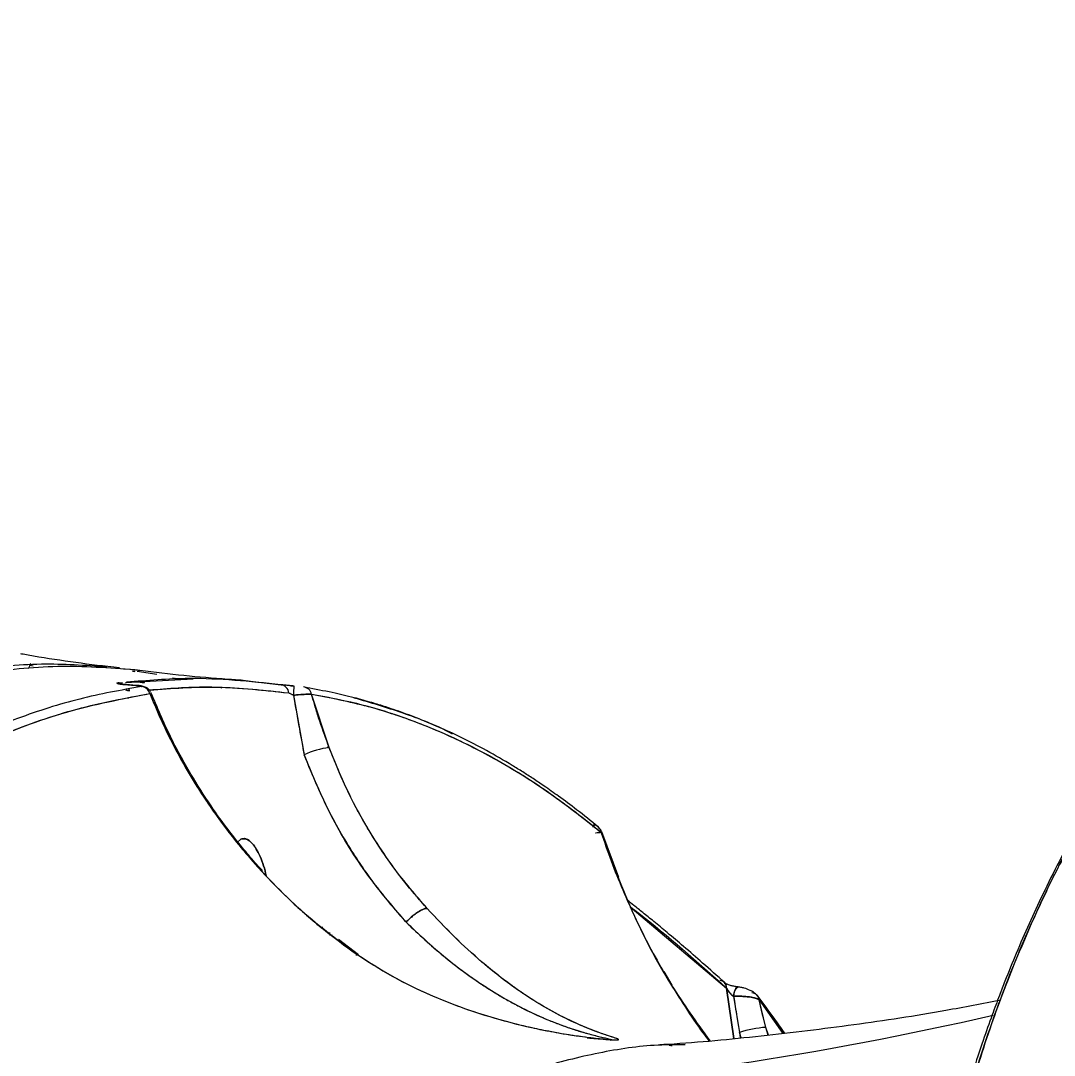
# Model space of a CAD drawing. Header units: millimetres. Extents: x -7083 to 7374, y -8368 to 7509.
# Drawn here: x 2094 to 2199.4, y -1937.7 to -1832.3 of the extents above; entities that cross this region are included whole.
import ezdxf

# ---------------------------------------------------------------- set-up
doc = ezdxf.new("R2010")
doc.units = ezdxf.units.MM
for name, color, linetype in [('DIKOM_ОБЪЕКТ', 7, 'Continuous'), ('DIKOM_РАЗМЕР_ЗОНА', 7, 'Continuous'), ('DIKOM_РАЗМЕР_ОБЪЕКТА', 7, 'Continuous')]:
    doc.layers.add(name, color=color, linetype=linetype)
doc.styles.add('style1', font='arial.ttf', dxfattribs={"width": 0.8})
doc.dimstyles.new('1-50', dxfattribs={"dimtxt": 300, "dimasz": 200, "dimexe": 100, "dimexo": 0, "dimgap": 100, "dimtad": 1, "dimtxsty": 'style1', "dimcen": 200, "dimclrd": 7, "dimclre": 7, "dimclrt": 7, "dimadec": 1, "dimazin": 2, "dimtfac": 1, "dimtmove": 0, "dimatfit": 2, "dimfxl": 0, "dimlwd": 25, "dimlwe": 18, "dimarcsym": 0})

# ---------------------------------------------------------------- blocks, each defined once
blk = doc.blocks.new('*D10')
at = {"layer": 'Defpoints', "color": 0, "transparency": 16777216}
for p in [(4593.55, 648.92), (-5583.43, 647.96), (4593.55, -5902.54)]:
    blk.add_point(p, dxfattribs=at)
at = {"layer": 'DIKOM_РАЗМЕР_ОБЪЕКТА', "color": 7, "lineweight": 18, "transparency": 16777216}
for p, q in [((4593.55, 648.92), (4593.55, -6002.54)), ((-5583.43, 647.96), (-5583.43, -6002.54))]:
    blk.add_line(p, q, dxfattribs=at)
at = {"layer": 'DIKOM_РАЗМЕР_ОБЪЕКТА', "color": 7, "lineweight": 25, "transparency": 16777216}
blk.add_line((-5383.43, -5902.54), (4393.55, -5902.54), dxfattribs=at)
at = {"layer": 'DIKOM_РАЗМЕР_ОБЪЕКТА', "color": 7, "transparency": 16777216}
for points in [[(-5383.43, -5869.2), (-5383.43, -5935.87), (-5583.43, -5902.54)], [(4393.55, -5869.2), (4393.55, -5935.87), (4593.55, -5902.54)]]:
    blk.add_solid(points, dxfattribs=at)
at = {"layer": 'DIKOM_РАЗМЕР_ОБЪЕКТА', "color": 7, "transparency": 16777216, "insert": (-226.13, -5649.37), "char_height": 300, "attachment_point": 5, "style": 'style1'}
blk.add_mtext('10150', dxfattribs=at)
blk = doc.blocks.new('*D11')
at = {"layer": 'Defpoints', "color": 0, "transparency": 16777216}
for p in [(-321.71, 5509.06), (-348.71, -4811.52), (5568.58, -4811.52)]:
    blk.add_point(p, dxfattribs=at)
at = {"layer": 'DIKOM_РАЗМЕР_ОБЪЕКТА', "color": 7, "lineweight": 18, "transparency": 16777216}
for p, q in [((-321.71, 5509.06), (5668.58, 5509.06)), ((-348.71, -4811.52), (5668.58, -4811.52))]:
    blk.add_line(p, q, dxfattribs=at)
at = {"layer": 'DIKOM_РАЗМЕР_ОБЪЕКТА', "color": 7, "lineweight": 25, "transparency": 16777216}
blk.add_line((5568.58, 5309.06), (5568.58, -4611.52), dxfattribs=at)
at = {"layer": 'DIKOM_РАЗМЕР_ОБЪЕКТА', "color": 7, "transparency": 16777216}
for points in [[(5535.25, 5309.06), (5601.91, 5309.06), (5568.58, 5509.06)], [(5535.25, -4611.52), (5601.91, -4611.52), (5568.58, -4811.52)]]:
    blk.add_solid(points, dxfattribs=at)
at = {"layer": 'DIKOM_РАЗМЕР_ОБЪЕКТА', "color": 7, "transparency": 16777216, "insert": (5315.31, 775.23), "char_height": 300, "attachment_point": 5, "rotation": 90, "style": 'style1'}
blk.add_mtext('10300', dxfattribs=at)
blk = doc.blocks.new('*D12')
at = {"layer": 'Defpoints', "color": 0, "transparency": 16777216}
for p in [(-621.71, 7509.06), (-373.6, -6811.53), (7273.89, -6811.53)]:
    blk.add_point(p, dxfattribs=at)
at = {"layer": 'DIKOM_РАЗМЕР_ЗОНА', "color": 7, "lineweight": 18, "transparency": 16777216}
for p, q in [((-621.71, 7509.06), (7373.89, 7509.06)), ((-373.6, -6811.53), (7373.89, -6811.53))]:
    blk.add_line(p, q, dxfattribs=at)
at = {"layer": 'DIKOM_РАЗМЕР_ЗОНА', "color": 7, "lineweight": 25, "transparency": 16777216}
blk.add_line((7273.89, 7309.06), (7273.89, -6611.53), dxfattribs=at)
at = {"layer": 'DIKOM_РАЗМЕР_ЗОНА', "color": 7, "transparency": 16777216}
for points in [[(7240.56, 7309.06), (7307.22, 7309.06), (7273.89, 7509.06)], [(7240.56, -6611.53), (7307.22, -6611.53), (7273.89, -6811.53)]]:
    blk.add_solid(points, dxfattribs=at)
at = {"layer": 'DIKOM_РАЗМЕР_ЗОНА', "color": 7, "transparency": 16777216, "insert": (7020.62, 1288.25), "char_height": 300, "attachment_point": 5, "rotation": 90, "style": 'style1'}
blk.add_mtext('14300', dxfattribs=at)
blk = doc.blocks.new('*D13')
at = {"layer": 'Defpoints', "color": 0, "transparency": 16777216}
for p in [(6593.53, 996.24), (-7083.43, 647.96), (6593.53, -8268.31)]:
    blk.add_point(p, dxfattribs=at)
at = {"layer": 'DIKOM_РАЗМЕР_ЗОНА', "color": 7, "lineweight": 18, "transparency": 16777216}
for p, q in [((6593.53, 996.24), (6593.53, -8368.31)), ((-7083.43, 647.96), (-7083.43, -8368.31))]:
    blk.add_line(p, q, dxfattribs=at)
at = {"layer": 'DIKOM_РАЗМЕР_ЗОНА', "color": 7, "lineweight": 25, "transparency": 16777216}
blk.add_line((-6883.43, -8268.31), (6393.53, -8268.31), dxfattribs=at)
at = {"layer": 'DIKOM_РАЗМЕР_ЗОНА', "color": 7, "transparency": 16777216}
for points in [[(-6883.43, -8234.97), (-6883.43, -8301.64), (-7083.43, -8268.31)], [(6393.53, -8234.97), (6393.53, -8301.64), (6593.53, -8268.31)]]:
    blk.add_solid(points, dxfattribs=at)
at = {"layer": 'DIKOM_РАЗМЕР_ЗОНА', "color": 7, "transparency": 16777216, "insert": (322.1, -8015.03), "char_height": 300, "attachment_point": 5, "style": 'style1'}
blk.add_mtext('13650', dxfattribs=at)

msp = doc.modelspace()

# ---------------------------------------------------------------- linework, layer by layer
at = {"layer": 'DIKOM_ОБЪЕКТ', "color": 7, "linetype": 'Continuous', "lineweight": 15}
for p, q in [((2094.803, -1898.316), (2094.98, -1897.982)), ((2095.104, -1898.066), (2094.907, -1898.008)), ((2095.022, -1897.821), (2094.924, -1898.006)), ((2095.284, -1898.093), (2094.969, -1898.003)), ((2105.195, -1898.437), (2104.485, -1898.382)), ((2105.297, -1898.445), (2105.195, -1898.437)), ((2105.665, -1898.613), (2105.401, -1898.566)), ((2104.693, -1899.745), (2111.592, -1899.382)), ((2105.398, -1898.603), (2105.656, -1898.645)), ((2105.889, -1898.6), (2107.886, -1898.911)), ((2109.915, -1899.38), (2109.479, -1899.301)), ((2110.218, -1899.454), (2109.803, -1899.352)), ((2117.709, -1899.685), (2116.684, -1899.562)), ((2103.942, -1899.784), (2104.398, -1899.76)), ((2104.782, -1899.97), (2104.833, -1899.974)), ((2105.74, -1900.04), (2104.782, -1899.97)), ((2105.772, -1900.04), (2105.74, -1900.04)), ((2105.979, -1899.677), (2106.59, -1899.771)), ((2106.265, -1899.662), (2106.174, -1899.651)), ((2106.296, -1899.66), (2106.661, -1899.734)), ((2114.564, -1900.317), (2114.321, -1900.247)), ((2120.831, -1900.057), (2117.709, -1899.685)), ((2123.39, -1900.333), (2122.84, -1900.208)), ((2104.954, -1901.354), (2104.959, -1901.373)), ((2105.25, -1901.308), (2105.246, -1901.292)), ((2121.822, -1901.041), (2122.91, -1907.135)), ((2125.455, -1906.379), (2123.663, -1900.935)), ((2125.473, -1906.421), (2125.296, -1906.322)), ((2125.404, -1906.373), (2125.467, -1906.406)), ((2153.229, -1914.995), (2153.169, -1914.984)), ((2154.995, -1919.631), (2153.262, -1914.983)), ((2116.447, -1915.712), (2116.075, -1916.048)), ((2116.086, -1916.06), (2116.447, -1915.712)), ((2116.823, -1915.66), (2116.809, -1915.659)), ((2156.16, -1922.601), (2165.971, -1930.891)), ((2133.922, -1923.683), (2133.782, -1923.674)), ((2133.839, -1923.578), (2133.935, -1923.558)), ((2124.744, -1924.632), (2124.754, -1924.706)), ((2124.754, -1924.706), (2124.744, -1924.632)), ((2133.234, -1923.995), (2133.127, -1924.094)), ((2133.294, -1924.179), (2133.3, -1924.176)), ((2133.294, -1924.179), (2133.3, -1924.176)), ((2125.492, -1925.229), (2125.53, -1925.494)), ((2125.53, -1925.494), (2125.772, -1925.453)), ((2128.443, -1927.491), (2126.399, -1925.952)), ((2128.228, -1927.562), (2128.275, -1927.382)), ((2128.276, -1927.382), (2128.229, -1927.562)), ((2160.41, -1930.578), (2159.601, -1929.181)), ((2166.704, -1936.03), (2165.971, -1930.891)), ((2165.971, -1930.891), (2166.704, -1936.03)), ((2166.691, -1931.729), (2167.281, -1935.427)), ((2169.966, -1934.895), (2169.298, -1932.079)), ((2169.299, -1932.079), (2171.721, -1935.511)), ((2169.299, -1932.079), (2171.739, -1935.509)), ((2167.281, -1935.427), (2167.359, -1935.972)), ((2167.281, -1935.427), (2167.441, -1935.964)), ((2167.458, -1935.963), (2167.281, -1935.427)), ((2170.224, -1935.693), (2169.966, -1934.895)), ((2170.231, -1935.692), (2169.966, -1934.895)), ((2154.114, -1936.093), (2154.243, -1936.127)), ((2154.116, -1936.191), (2154.262, -1936.166))]:
    msp.add_line(p, q, dxfattribs=at)
at = {"layer": 'DIKOM_ОБЪЕКТ', "color": 7, "linetype": 'Continuous', "lineweight": 15, "flags": 128}
for points in [[(2104.843, -1899.977), (2104.835, -1899.974), (2104.818, -1899.97)], [(2105.065, -1900.646), (2105.054, -1900.498), (2105.046, -1900.433)], [(2105.046, -1900.433), (2105.054, -1900.498), (2105.065, -1900.646)], [(2166.691, -1931.729), (2166.726, -1931.492), (2166.775, -1931.269), (2166.836, -1931.075), (2166.904, -1930.92), (2166.975, -1930.812), (2167.046, -1930.76), (2167.113, -1930.764), (2167.171, -1930.826)], [(2169.182, -1931.748), (2169.148, -1931.698), (2169.144, -1931.693)]]:
    msp.add_lwpolyline(points, dxfattribs=at)
at = {"layer": 'DIKOM_ОБЪЕКТ', "color": 7, "linetype": 'Continuous', "lineweight": 15}
for centre, radius, start, end in [((2103.865, -1900.666), 0.885, 57.31211, 84.96667), ((2103.865, -1900.666), 0.885, 57.99541, 84.97286), ((2106.231, -1901.126), 0.973, 14.61757, 84.4781), ((2120.423, -1900.892), 0.925, 4.74082, 83.75231), ((2112.17, -1899.983), 9.71, 353.74743, 359.25454), ((2122.755, -1901.134), 0.929, 12.32949, 84.76194), ((2126.405, -1914.242), 7.92, 96.88768, 116.18908), ((2152.329, -1915.111), 0.85, 8.64873, 85.69644), ((2152.318, -1915.116), 0.861, 8.85984, 48.75021), ((2165.254, -1930.84), 0.719, 355.92172, 88.74252), ((2165.228, -1930.848), 0.744, 356.66244, 49.26485), ((2167.959, -1931.664), 1.269, 134.20412, 182.92471), ((2168.503, -1932.176), 0.802, 6.94701, 86.62473), ((2115.421, -1596.191), 346.291, 274.09726, 282.97125), ((2115.37, -1595.852), 346.633, 274.10164, 282.96652), ((2170.483, -1944.55), 9.668, 93.06392, 109.33892)]:
    msp.add_arc(centre, radius, start, end, dxfattribs=at)
for points, knots in [([(2250.265, -1874.45), (2248.812, -1875.169), (2244.949, -1877.081), (2239.117, -1881.154), (2233.459, -1885.983), (2228.785, -1890.837), (2225.914, -1894.274), (2224.04, -1896.728), (2223.084, -1898.028), (2222.141, -1899.358), (2221.212, -1900.719), (2220.297, -1902.109), (2218.608, -1904.773), (2216.185, -1908.938), (2213.145, -1914.945), (2210.23, -1921.631), (2207.597, -1928.726), (2205.25, -1936.187), (2203.277, -1943.641), (2202.082, -1949.06), (2201.482, -1952.079), (2201.334, -1952.838), (2201.188, -1953.602), (2201.044, -1954.371), (2200.902, -1955.145), (2200.761, -1955.924), (2200.623, -1956.709), (2200.419, -1957.891), (2200.121, -1959.686), (2199.712, -1962.323), (2199.238, -1965.647), (2198.724, -1969.689), (2198.199, -1974.488), (2197.698, -1980.071), (2197.257, -1986.48), (2196.955, -1993.024), (2196.787, -1999.578), (2196.737, -2006.007), (2196.793, -2011.22), (2196.879, -2015.016), (2196.941, -2017.219), (2197.018, -2019.471), (2197.108, -2021.772), (2197.215, -2024.122), (2197.337, -2026.523), (2197.476, -2028.975), (2197.856, -2035.072), (2198.635, -2044.786), (2200.086, -2058.167), (2201.851, -2071.308), (2203.878, -2084.152), (2206.13, -2096.653), (2208.537, -2108.754), (2210.317, -2116.756), (2211.185, -2120.659)], [0, 0, 0, 0, 0.0279561, 0.0743462, 0.1215116, 0.1530672, 0.1849606, 0.1933698, 0.2018022, 0.2102577, 0.2187365, 0.2272383, 0.2357634, 0.266668, 0.2990862, 0.3330181, 0.3684635, 0.400908, 0.4345247, 0.4650773, 0.468127, 0.4711856, 0.4742529, 0.4773289, 0.4804137, 0.4835073, 0.4866096, 0.4897207, 0.4974819, 0.5076905, 0.5203464, 0.5355802, 0.5533007, 0.5735077, 0.5962013, 0.6213814, 0.6414273, 0.6628105, 0.6855309, 0.6924805, 0.6995462, 0.7067279, 0.7140258, 0.7214398, 0.7289698, 0.736616, 0.7443782, 0.7857046, 0.825428, 0.8635485, 0.9000659, 0.9349803, 0.9682917, 1, 1, 1, 1]), ([(2211.185, -2120.659), (2209.893, -2114.782), (2207.314, -2103.05), (2204.152, -2085.929), (2201.519, -2069.242), (2199.461, -2053.032), (2197.964, -2037.291), (2197.048, -2022.313), (2196.682, -2008.075), (2196.836, -1994.603), (2197.504, -1981.689), (2198.677, -1969.391), (2200.384, -1957.485), (2202.655, -1946.004), (2205.531, -1935.001), (2208.969, -1924.705), (2212.965, -1915.163), (2217.496, -1906.429), (2222.44, -1898.695), (2227.746, -1891.906), (2233.393, -1886.025), (2239.432, -1880.851), (2243.808, -1878.06), (2245.993, -1876.666)], [0, 0, 0, 0, 0.0491923, 0.0981972, 0.1469544, 0.1955821, 0.2441951, 0.2929085, 0.3390358, 0.3854212, 0.4316447, 0.477638, 0.5235006, 0.5721072, 0.6207904, 0.6696666, 0.7188385, 0.7678836, 0.8166658, 0.8625265, 0.9083556, 0.954249, 1, 1, 1, 1]), ([(2226.232, -1894.065), (2225.198, -1895.278), (2222.025, -1899), (2217.563, -1906.087), (2212.769, -1915.147), (2208.711, -1924.779), (2205.206, -1935.186), (2202.273, -1946.351), (2199.914, -1958.254), (2198.132, -1970.861), (2196.935, -1984.154), (2196.323, -1998.1), (2196.299, -2012.658), (2196.851, -2027.453), (2197.929, -2042.402), (2199.49, -2057.442), (2201.171, -2070.008), (2202.687, -2079.832), (2203.808, -2086.567), (2204.748, -2091.854), (2205.506, -2095.943), (2206.143, -2099.297), (2206.968, -2103.498), (2208.003, -2108.578), (2209.266, -2114.541), (2210.231, -2118.837), (2210.745, -2121.126)], [0, 0, 0, 0, 0.0308951, 0.0947849, 0.1529036, 0.2111084, 0.269186, 0.3272546, 0.3853219, 0.4433851, 0.5014475, 0.5595752, 0.6177336, 0.6757913, 0.7299767, 0.7841599, 0.8383429, 0.8621841, 0.8857546, 0.9072991, 0.9158306, 0.9270059, 0.9410118, 0.9578653, 0.977552, 1, 1, 1, 1]), ([(2104.086, -1898.267), (2103.691, -1898.223), (2100.37, -1897.853), (2097.014, -1897.373), (2094.093, -1896.854), (2094.017, -1896.84)], [0, 0, 0, 0, 0.1162571, 0.9769411, 1, 1, 1, 1]), ([(2102.795, -1898.175), (2100.578, -1898.02), (2095.95, -1897.697), (2088.773, -1898.428), (2081.443, -1900.051), (2074.167, -1902.598), (2066.992, -1905.97), (2059.81, -1910.199), (2052.64, -1915.265), (2045.336, -1921.284), (2037.898, -1928.31), (2030.329, -1936.415), (2022.788, -1945.453), (2015.317, -1955.38), (2007.958, -1966.141), (2000.87, -1977.467), (1994.047, -1989.3), (1987.477, -2001.59), (1981.031, -2014.586), (1974.7, -2028.228), (1970.615, -2037.856), (1968.569, -2042.678)], [0, 0, 0, 0, 0.0499207, 0.1042274, 0.1587325, 0.2104257, 0.2621018, 0.3134886, 0.3646972, 0.4158365, 0.4701182, 0.5245716, 0.5793292, 0.6341785, 0.6886964, 0.7430096, 0.7941485, 0.8453279, 0.8966557, 0.9482427, 1, 1, 1, 1]), ([(2105.637, -1898.477), (2103.029, -1898.277), (2097.833, -1897.879), (2089.942, -1898.756), (2082.087, -1900.565), (2076.84, -1902.675), (2074.241, -1903.721)], [0, 0, 0, 0, 0.2549055, 0.5077309, 0.7560957, 1, 1, 1, 1]), ([(2116.701, -1899.542), (2116.163, -1899.506), (2112.686, -1899.274), (2108.995, -1898.911), (2105.815, -1898.488), (2105.639, -1898.464)], [0, 0, 0, 0, 0.1472875, 0.9525503, 1, 1, 1, 1]), ([(2120.523, -1899.973), (2117.388, -1899.651), (2112.083, -1899.107), (2106.916, -1899.551), (2104.803, -1899.733)], [0, 0, 0, 0, 0.5909536, 1, 1, 1, 1]), ([(2106.324, -1900.158), (2104.229, -1900.535), (2100.044, -1901.289), (2093.705, -1903.309), (2086.959, -1906.148), (2079.79, -1909.944), (2074.738, -1913.417), (2072.209, -1915.156)], [0, 0, 0, 0, 0.1870546, 0.3735778, 0.5598871, 0.779614, 1, 1, 1, 1]), ([(2104.782, -1899.97), (2104.69, -1899.963), (2104.506, -1899.948), (2104.267, -1899.923), (2104.068, -1899.896), (2103.923, -1899.869), (2103.835, -1899.843), (2103.795, -1899.812), (2103.884, -1899.795), (2103.942, -1899.784)], [0, 0, 0, 0, 0.1258768, 0.25038, 0.3754626, 0.5003428, 0.6248047, 0.7504143, 1, 1, 1, 1]), ([(2103.942, -1899.784), (2103.88, -1899.797), (2103.755, -1899.822), (2103.94, -1899.878), (2104.305, -1899.93), (2104.623, -1899.957), (2104.782, -1899.97)], [0, 0, 0, 0, 0.280812, 0.5602969, 0.7799965, 1, 1, 1, 1]), ([(2104.999, -1900.616), (2104.985, -1900.61), (2104.938, -1900.588), (2104.867, -1900.561), (2104.797, -1900.537), (2104.75, -1900.528), (2104.729, -1900.535), (2104.722, -1900.545), (2104.735, -1900.559), (2104.738, -1900.562)], [0, 0, 0, 0, 0.0826351, 0.2739606, 0.4499726, 0.618157, 0.7772999, 0.9517586, 1, 1, 1, 1]), ([(2104.996, -1900.616), (2104.955, -1900.597), (2104.883, -1900.565), (2104.804, -1900.539), (2104.748, -1900.527), (2104.722, -1900.534), (2104.733, -1900.554), (2104.738, -1900.562)], [0, 0, 0, 0, 0.2445106, 0.4202312, 0.5927139, 0.8276879, 1, 1, 1, 1]), ([(2104.782, -1899.97), (2104.961, -1899.983), (2105.28, -1900.007), (2105.6, -1900.03), (2105.74, -1900.04)], [0, 0, 0, 0, 0.56, 1, 1, 1, 1]), ([(2105.74, -1900.04), (2105.87, -1900.051), (2106.129, -1900.072), (2106.351, -1900.107), (2106.417, -1900.137), (2106.355, -1900.151), (2106.324, -1900.158)], [0, 0, 0, 0, 0.2791852, 0.5577694, 0.7782681, 1, 1, 1, 1]), ([(2106.324, -1900.158), (2106.358, -1900.15), (2106.409, -1900.138), (2106.373, -1900.118), (2106.309, -1900.102), (2106.208, -1900.085), (2106.033, -1900.064), (2105.857, -1900.05), (2105.74, -1900.04)], [0, 0, 0, 0, 0.2500401, 0.3753357, 0.50032, 0.62466, 0.7505129, 1, 1, 1, 1]), ([(2107.233, -1900.671), (2107.222, -1900.648), (2107.182, -1900.566), (2107.043, -1900.402), (2106.797, -1900.231), (2106.529, -1900.166), (2106.39, -1900.133)], [0, 0, 0, 0, 0.0632027, 0.2265285, 0.6001412, 1, 1, 1, 1]), ([(2107.123, -1900.506), (2109.072, -1900.353), (2113.746, -1899.985), (2118.546, -1900.509), (2121.344, -1900.815)], [0, 0, 0, 0, 0.4170438, 1, 1, 1, 1]), ([(2107.144, -1900.523), (2109.416, -1900.352), (2114.087, -1899.999), (2118.882, -1900.538), (2121.344, -1900.815)], [0, 0, 0, 0, 0.4865286, 1, 1, 1, 1]), ([(2121.879, -1900.11), (2121.72, -1900.096), (2121.403, -1900.068), (2120.883, -1900.016), (2120.66, -1899.989), (2120.523, -1899.973)], [0, 0, 0, 0, 0.2809771, 0.5615918, 1, 1, 1, 1]), ([(2121.432, -1900.069), (2121.44, -1900.07), (2121.577, -1900.084), (2121.733, -1900.097), (2121.879, -1900.11)], [0, 0, 0, 0, 0.061312, 1, 1, 1, 1]), ([(2152.886, -1914.469), (2152.155, -1913.877), (2150.817, -1912.793), (2148.973, -1911.424), (2147.488, -1910.378), (2146.269, -1909.558), (2145.186, -1908.859), (2143.613, -1907.883), (2141.51, -1906.67), (2139.002, -1905.373), (2136.615, -1904.27), (2134.423, -1903.364), (2132.635, -1902.707), (2131.123, -1902.201), (2129.694, -1901.759), (2127.872, -1901.257), (2125.649, -1900.728), (2124.023, -1900.442), (2123.143, -1900.287)], [0, 0, 0, 0, 0.0778175, 0.1424659, 0.1940007, 0.2330172, 0.2692025, 0.306066, 0.3950297, 0.4843407, 0.5601202, 0.634766, 0.7028349, 0.7371106, 0.7837816, 0.8431221, 0.9151736, 1, 1, 1, 1]), ([(2073.107, -1915.857), (2075.251, -1914.372), (2079.533, -1911.405), (2085.935, -1907.824), (2092.684, -1904.73), (2099.78, -1902.254), (2104.706, -1901.339), (2107.173, -1900.881)], [0, 0, 0, 0, 0.1870544, 0.3735776, 0.5598872, 0.7796142, 1, 1, 1, 1]), ([(2073.107, -1915.857), (2075.948, -1913.915), (2081.653, -1910.016), (2090.203, -1905.723), (2098.739, -1902.488), (2104.363, -1901.416), (2107.173, -1900.881)], [0, 0, 0, 0, 0.247897, 0.4977091, 0.749053, 1, 1, 1, 1]), ([(2107.173, -1900.881), (2108.016, -1902.817), (2109.698, -1906.68), (2113.036, -1912.159), (2117.154, -1917.579), (2122.149, -1922.83), (2126.18, -1925.866), (2128.196, -1927.386)], [0, 0, 0, 0, 0.186957, 0.3729753, 0.5604892, 0.7801041, 1, 1, 1, 1]), ([(2107.173, -1900.881), (2107.547, -1901.781), (2108.372, -1903.766), (2109.89, -1906.808), (2111.667, -1909.907), (2113.615, -1912.863), (2115.898, -1915.93), (2118.508, -1918.985), (2121.577, -1922.082), (2124.747, -1924.879), (2127.074, -1926.57), (2128.197, -1927.386)], [0, 0, 0, 0, 0.0864332, 0.1906989, 0.2994746, 0.3998917, 0.5001689, 0.6327988, 0.7491247, 0.879049, 1, 1, 1, 1]), ([(2118.645, -1918.903), (2118.448, -1918.692), (2117.81, -1918.01), (2116.674, -1916.668), (2115.101, -1914.701), (2113.26, -1912.15), (2111.213, -1908.927), (2109.101, -1905.084), (2107.911, -1902.237), (2107.292, -1900.757)], [0, 0, 0, 0, 0.0399652, 0.1292741, 0.2431754, 0.3886993, 0.5655012, 0.7741763, 1, 1, 1, 1]), ([(2121.344, -1900.815), (2121.372, -1900.827), (2121.43, -1900.851), (2121.595, -1900.929), (2121.735, -1900.998), (2121.822, -1901.041)], [0, 0, 0, 0, 0.2622727, 0.5388422, 1, 1, 1, 1]), ([(2121.344, -1900.815), (2121.369, -1900.826), (2121.421, -1900.848), (2121.538, -1900.902), (2121.674, -1900.968), (2121.769, -1901.015), (2121.822, -1901.041)], [0, 0, 0, 0, 0.2346605, 0.4987134, 0.7206173, 1, 1, 1, 1]), ([(2123.663, -1900.935), (2123.584, -1900.935), (2123.415, -1900.934), (2122.972, -1900.956), (2122.424, -1900.992), (2122.023, -1901.024), (2121.822, -1901.041)], [0, 0, 0, 0, 0.2371193, 0.4991929, 0.749013, 1, 1, 1, 1]), ([(2121.822, -1901.041), (2122.043, -1901.023), (2122.487, -1900.987), (2123.032, -1900.953), (2123.441, -1900.934), (2123.589, -1900.935), (2123.663, -1900.935)], [0, 0, 0, 0, 0.2761059, 0.5543402, 0.7761497, 1, 1, 1, 1]), ([(2121.822, -1901.041), (2122.018, -1902.185), (2122.367, -1904.22), (2122.744, -1906.248), (2122.91, -1907.135)], [0, 0, 0, 0, 0.5623636, 1, 1, 1, 1]), ([(2123.663, -1900.935), (2125.581, -1901.305), (2129.412, -1902.042), (2135.042, -1903.956), (2140.901, -1906.618), (2146.975, -1910.155), (2151.102, -1913.373), (2153.169, -1914.984)], [0, 0, 0, 0, 0.1870217, 0.3735594, 0.5599016, 0.7796523, 1, 1, 1, 1]), ([(2125.455, -1906.379), (2125.128, -1905.484), (2124.638, -1904.142), (2124.204, -1902.772), (2124.062, -1902.304), (2124.052, -1902.272), (2124.016, -1902.153), (2123.88, -1901.704), (2123.759, -1901.276), (2123.663, -1900.935)], [0, 0, 0, 0, 0.5001732, 0.7500549, 0.7506307, 0.7551726, 0.7677924, 0.8154894, 1, 1, 1, 1]), ([(2123.663, -1900.935), (2125.192, -1901.219), (2128.322, -1901.801), (2133.056, -1903.247), (2137.946, -1905.203), (2142.959, -1907.782), (2148.077, -1910.974), (2151.453, -1913.632), (2153.169, -1914.984)], [0, 0, 0, 0, 0.148913, 0.3049991, 0.4685111, 0.6395445, 0.8167577, 1, 1, 1, 1]), ([(2127.99, -1901.3), (2129.624, -1901.784), (2132.991, -1902.781), (2136.316, -1904.08), (2137.99, -1904.965), (2137.99, -1904.965)], [0, 0, 0, 0, 0.4852893, 0.9999996, 1, 1, 1, 1]), ([(2208.415, -1904.314), (2207.812, -1905.139), (2206.71, -1906.65), (2205.265, -1908.8), (2204.136, -1910.562), (2203.233, -1912.03), (2202.448, -1913.35), (2201.333, -1915.288), (2199.896, -1917.929), (2198.274, -1921.161), (2196.81, -1924.308), (2195.53, -1927.256), (2194.535, -1929.705), (2193.724, -1931.803), (2192.979, -1933.805), (2192.066, -1936.393), (2191.002, -1939.596), (2190.285, -1941.994), (2189.896, -1943.29)], [0, 0, 0, 0, 0.0778351, 0.1424957, 0.1940389, 0.2330609, 0.2692502, 0.3061173, 0.3950869, 0.4844, 0.5601782, 0.6348202, 0.7028835, 0.7371553, 0.7838202, 0.8431519, 0.915191, 1, 1, 1, 1]), ([(2208.778, -1904.005), (2207.539, -1905.738), (2205.029, -1909.252), (2201.546, -1915.129), (2198.331, -1921.37), (2195.399, -1928.033), (2192.705, -1935.091), (2191.123, -1940.239), (2190.316, -1942.863)], [0, 0, 0, 0, 0.1622327, 0.3288992, 0.5000001, 0.6599901, 0.8266567, 1, 1, 1, 1]), ([(2190.316, -1942.863), (2191.189, -1940.035), (2192.933, -1934.387), (2195.994, -1926.546), (2199.583, -1918.759), (2203.772, -1911.119), (2207.107, -1906.378), (2208.778, -1904.005)], [0, 0, 0, 0, 0.187019, 0.3735553, 0.5598972, 0.7796491, 1, 1, 1, 1]), ([(2135.453, -1922.774), (2134.293, -1921.426), (2131.976, -1918.733), (2129.261, -1914.505), (2127.068, -1910.386), (2125.993, -1907.714), (2125.455, -1906.379)], [0, 0, 0, 0, 0.2796847, 0.5585397, 0.7793205, 1, 1, 1, 1]), ([(2135.453, -1922.774), (2134.762, -1921.991), (2133.367, -1920.41), (2131.444, -1917.835), (2129.401, -1914.711), (2127.305, -1910.924), (2126.081, -1907.917), (2125.455, -1906.379)], [0, 0, 0, 0, 0.1645101, 0.3320732, 0.5022349, 0.7453554, 1, 1, 1, 1]), ([(2122.91, -1907.135), (2123.632, -1908.898), (2125.073, -1912.418), (2127.7, -1916.958), (2130.434, -1920.899), (2132.34, -1923.084), (2133.294, -1924.179)], [0, 0, 0, 0, 0.2810695, 0.5609944, 0.7800139, 1, 1, 1, 1]), ([(2133.294, -1924.179), (2131.874, -1922.502), (2129.03, -1919.141), (2125.526, -1913.394), (2123.782, -1909.222), (2122.91, -1907.135)], [0, 0, 0, 0, 0.3323814, 0.665938, 1, 1, 1, 1]), ([(2152.393, -1914.264), (2152.424, -1914.296), (2152.485, -1914.36), (2152.428, -1914.421), (2152.348, -1914.45), (2152.301, -1914.454), (2152.294, -1914.455)], [0, 0, 0, 0, 0.3869436, 0.7732396, 0.9681147, 1, 1, 1, 1]), ([(2152.326, -1914.439), (2152.363, -1914.432), (2152.461, -1914.414), (2152.472, -1914.347), (2152.419, -1914.292), (2152.393, -1914.264)], [0, 0, 0, 0, 0.2395255, 0.6195418, 1, 1, 1, 1]), ([(2152.62, -1915.06), (2152.629, -1915.06), (2152.839, -1915.046), (2153.053, -1915.026), (2153.126, -1915.014), (2153.151, -1915.01)], [0, 0, 0, 0, 0.0293953, 0.678436, 1, 1, 1, 1]), ([(2153.226, -1914.954), (2153.194, -1914.874), (2153.123, -1914.699), (2152.959, -1914.541), (2152.869, -1914.455)], [0, 0, 0, 0, 0.4528078, 1, 1, 1, 1]), ([(2153.139, -1915.011), (2153.115, -1915.016), (2153.086, -1915.022), (2152.961, -1915.032), (2152.938, -1915.034)], [0, 0, 0, 0, 0.8157815, 1, 1, 1, 1]), ([(2153.169, -1914.984), (2154.149, -1917.643), (2156.111, -1922.97), (2159.847, -1930.135), (2162.899, -1934.37), (2164.252, -1936.248)], [0, 0, 0, 0, 0.356915, 0.71485, 1, 1, 1, 1]), ([(2153.169, -1914.984), (2153.506, -1915.965), (2154.185, -1917.943), (2155.355, -1920.85), (2156.767, -1924.009), (2158.325, -1927.09), (2160.048, -1930.135), (2161.743, -1932.83), (2163.117, -1934.886), (2163.969, -1935.99), (2164.174, -1936.255)], [0, 0, 0, 0, 0.1311154, 0.2643796, 0.3936932, 0.5643826, 0.6946512, 0.8282152, 0.9586713, 1, 1, 1, 1]), ([(2119.046, -1919.463), (2118.962, -1919.114), (2118.793, -1918.405), (2118.436, -1917.471), (2118.044, -1916.71), (2117.548, -1916.033), (2116.987, -1915.603), (2116.612, -1915.679), (2116.447, -1915.712)], [0, 0, 0, 0, 0.1526773, 0.3100795, 0.4575752, 0.5924884, 0.8207655, 1, 1, 1, 1]), ([(2116.447, -1915.712), (2116.631, -1915.679), (2117.009, -1915.612), (2117.567, -1916.06), (2118.044, -1916.71), (2118.436, -1917.471), (2118.793, -1918.405), (2118.962, -1919.114), (2119.046, -1919.463)], [0, 0, 0, 0, 0.1994156, 0.4075506, 0.5421947, 0.6899401, 0.8473323, 1, 1, 1, 1]), ([(2128.196, -1927.386), (2129.408, -1928.171), (2131.826, -1929.737), (2135.738, -1931.628), (2139.764, -1933.196), (2143.421, -1934.289), (2146.625, -1935.044), (2149.351, -1935.557), (2151.761, -1935.904), (2153.682, -1936.11), (2154.833, -1936.187), (2155.056, -1936.136), (2154.541, -1935.94), (2153.14, -1935.5), (2151.037, -1934.684), (2148.705, -1933.571), (2146.232, -1932.143), (2143.65, -1930.375), (2140.981, -1928.236), (2138.242, -1925.735), (2136.384, -1923.763), (2135.453, -1922.774)], [0, 0, 0, 0, 0.0620242, 0.1237988, 0.1860975, 0.2484203, 0.2900163, 0.3320642, 0.3744728, 0.4067083, 0.4390561, 0.4714848, 0.5033085, 0.5662889, 0.6291193, 0.6913306, 0.7530391, 0.8148911, 0.8767639, 0.9381855, 1, 1, 1, 1]), ([(2128.197, -1927.386), (2129.422, -1928.179), (2131.865, -1929.761), (2135.371, -1931.447), (2138.508, -1932.714), (2141.234, -1933.641), (2143.78, -1934.365), (2146.052, -1934.909), (2148.141, -1935.335), (2150.111, -1935.669), (2151.711, -1935.889), (2152.822, -1936.018), (2153.854, -1936.121), (2154.598, -1936.171), (2154.926, -1936.164), (2154.984, -1936.132), (2154.889, -1936.074), (2154.574, -1935.956), (2153.822, -1935.716), (2152.583, -1935.286), (2150.911, -1934.619), (2148.827, -1933.636), (2146.595, -1932.358), (2144.565, -1931.007), (2142.799, -1929.698), (2140.685, -1927.966), (2138.244, -1925.739), (2136.362, -1923.74), (2135.453, -1922.774)], [0, 0, 0, 0, 0.0627207, 0.1249951, 0.1664972, 0.2085767, 0.2498169, 0.2822373, 0.3120288, 0.3458456, 0.3747767, 0.3912232, 0.4063123, 0.437617, 0.4528874, 0.4691085, 0.4841484, 0.5006135, 0.5403881, 0.5830677, 0.6256802, 0.688115, 0.7505753, 0.7936896, 0.8351844, 0.8751678, 0.9397303, 1, 1, 1, 1]), ([(2133.3, -1924.176), (2133.423, -1924.049), (2133.719, -1923.743), (2134.178, -1923.365), (2134.604, -1923.074), (2134.943, -1922.888), (2135.246, -1922.772), (2135.384, -1922.773), (2135.453, -1922.774)], [0, 0, 0, 0, 0.1644714, 0.3941292, 0.5332422, 0.6843528, 0.842114, 1, 1, 1, 1]), ([(2135.453, -1922.774), (2135.381, -1922.774), (2135.238, -1922.773), (2134.922, -1922.897), (2134.575, -1923.091), (2134.147, -1923.388), (2133.7, -1923.761), (2133.416, -1924.056), (2133.3, -1924.176)], [0, 0, 0, 0, 0.163427, 0.3256872, 0.479557, 0.6193873, 0.8449606, 1, 1, 1, 1]), ([(2165.757, -1930.324), (2165.016, -1929.656), (2163.627, -1928.406), (2161.683, -1926.72), (2160.019, -1925.31), (2158.636, -1924.165), (2157.499, -1923.242), (2156.607, -1922.527), (2156.083, -1922.117), (2155.868, -1921.948)], [0, 0, 0, 0, 0.2250508, 0.4216524, 0.5898626, 0.7297179, 0.8412399, 0.9346452, 1, 1, 1, 1]), ([(2156.162, -1922.606), (2156.446, -1922.821), (2159.717, -1925.299), (2162.986, -1928.222), (2165.971, -1930.891)], [0, 0, 0, 0, 0.0868131, 1, 1, 1, 1]), ([(2209.041, -1921.773), (2208.34, -1923.447), (2206.39, -1928.109), (2203.727, -1936.51), (2201.016, -1946.877), (2198.781, -1958.124), (2197.024, -1970.251), (2195.799, -1983.323), (2195.143, -1997.079), (2195.064, -2011.449), (2195.562, -2026.352), (2196.606, -2041.439), (2198.157, -2056.671), (2200.176, -2072.02), (2202.706, -2087.794), (2205.707, -2103.955), (2208.127, -2115.012), (2209.339, -2120.55)], [0, 0, 0, 0, 0.0375702, 0.1045932, 0.1713839, 0.2380841, 0.3088829, 0.3799057, 0.4513253, 0.5228644, 0.5939713, 0.6648112, 0.731511, 0.7982635, 0.8652095, 0.9324937, 1, 1, 1, 1]), ([(2133.3, -1924.176), (2133.935, -1924.783), (2135.208, -1926), (2137.123, -1927.639), (2138.758, -1928.918), (2140.133, -1929.908), (2141.235, -1930.654), (2142.333, -1931.349), (2143.433, -1932), (2144.376, -1932.519), (2145.204, -1932.947), (2145.928, -1933.305), (2146.793, -1933.708), (2147.62, -1934.066), (2148.376, -1934.371), (2149.005, -1934.612), (2149.868, -1934.923), (2150.864, -1935.25), (2151.965, -1935.568), (2152.884, -1935.804), (2153.35, -1935.912), (2153.553, -1935.959)], [0, 0, 0, 0, 0.0837986, 0.1682996, 0.2540111, 0.3028704, 0.3542871, 0.4044202, 0.4541271, 0.5075566, 0.5374203, 0.5721961, 0.6118843, 0.6635606, 0.6948568, 0.7260573, 0.7600992, 0.8298866, 0.8873182, 0.9509702, 1, 1, 1, 1]), ([(2133.3, -1924.176), (2134.366, -1925.179), (2136.5, -1927.186), (2139.674, -1929.637), (2142.787, -1931.677), (2145.835, -1933.31), (2148.771, -1934.569), (2151.116, -1935.34), (2152.809, -1935.79), (2153.818, -1936.02), (2154.369, -1936.149), (2154.251, -1936.184), (2153.234, -1936.124), (2152.215, -1936.022), (2151.764, -1935.977)], [0, 0, 0, 0, 0.112145, 0.2245109, 0.3383522, 0.4518204, 0.5679178, 0.6847853, 0.7499472, 0.8140008, 0.8636006, 0.9124459, 0.9611652, 1, 1, 1, 1]), ([(2167.074, -1930.755), (2166.954, -1930.739), (2166.703, -1930.708), (2166.339, -1930.62), (2165.989, -1930.492), (2165.836, -1930.381), (2165.757, -1930.324)], [0, 0, 0, 0, 0.2180814, 0.4567107, 0.7184915, 1, 1, 1, 1]), ([(2165.999, -1930.527), (2165.978, -1930.52), (2165.886, -1930.491), (2165.818, -1930.453), (2165.766, -1930.424)], [0, 0, 0, 0, 0.232545, 1, 1, 1, 1]), ([(2165.971, -1930.891), (2166.011, -1930.967), (2166.09, -1931.119), (2166.268, -1931.354), (2166.467, -1931.57), (2166.624, -1931.681), (2166.691, -1931.729)], [0, 0, 0, 0, 0.2502056, 0.5003213, 0.7865325, 1, 1, 1, 1]), ([(2165.971, -1930.891), (2166.076, -1931.069), (2166.221, -1931.315), (2166.498, -1931.593), (2166.629, -1931.685), (2166.691, -1931.729)], [0, 0, 0, 0, 0.5814194, 0.8015143, 1, 1, 1, 1]), ([(2169.144, -1931.693), (2169.048, -1931.59), (2168.851, -1931.379), (2168.366, -1931.105), (2167.868, -1930.919), (2167.422, -1930.806), (2167.193, -1930.772), (2167.074, -1930.755)], [0, 0, 0, 0, 0.2266542, 0.4650863, 0.719515, 0.8552517, 1, 1, 1, 1]), ([(2193.925, -1932.118), (2192.06, -1932.481), (2187.113, -1933.443), (2178.975, -1934.677), (2169.536, -1935.811), (2162.931, -1936.464), (2159.447, -1936.657), (2159.161, -1936.673)], [0, 0, 0, 0, 0.1646477, 0.4366638, 0.7071209, 0.9758973, 1, 1, 1, 1]), ([(2169.298, -1932.079), (2169.195, -1932.022), (2169.053, -1931.944), (2168.673, -1931.851), (2168.228, -1931.776), (2167.648, -1931.727), (2167.091, -1931.716), (2166.82, -1931.725), (2166.691, -1931.729)], [0, 0, 0, 0, 0.2493927, 0.3425163, 0.4997684, 0.7488464, 0.8807349, 1, 1, 1, 1]), ([(2166.691, -1931.729), (2167.006, -1931.724), (2167.627, -1931.714), (2168.444, -1931.802), (2169.03, -1931.928), (2169.208, -1932.029), (2169.299, -1932.079)], [0, 0, 0, 0, 0.2838281, 0.560316, 0.7781127, 1, 1, 1, 1]), ([(2166.691, -1931.729), (2166.799, -1932.421), (2166.99, -1933.654), (2167.193, -1934.886), (2167.281, -1935.427)], [0, 0, 0, 0, 0.5605775, 1, 1, 1, 1]), ([(2171.917, -1935.487), (2171.555, -1934.976), (2170.651, -1933.699), (2169.733, -1932.479), (2169.182, -1931.748)], [0, 0, 0, 0, 0.400459, 1, 1, 1, 1]), ([(2169.966, -1934.895), (2169.875, -1934.541), (2169.636, -1933.607), (2169.428, -1932.664), (2169.299, -1932.079)], [0, 0, 0, 0, 0.379775, 1, 1, 1, 1]), ([(2153.044, -1936.099), (2152.811, -1936.08), (2152.419, -1936.047), (2151.953, -1935.999), (2151.764, -1935.979)], [0, 0, 0, 0, 0.5940496, 1, 1, 1, 1]), ([(2161.745, -1936.667), (2160.697, -1936.668), (2157.677, -1936.669), (2152.553, -1937.503), (2146.411, -1939.053), (2142.241, -1940.751), (2140.163, -1941.597)], [0, 0, 0, 0, 0.1498124, 0.4315686, 0.7167169, 1, 1, 1, 1]), ([(2160.132, -1936.699), (2160.144, -1936.7), (2160.169, -1936.704), (2160.22, -1936.712), (2160.299, -1936.722), (2160.382, -1936.738), (2160.431, -1936.747)], [0, 0, 0, 0, 0.2004612, 0.4285318, 0.6626606, 1, 1, 1, 1])]:
    msp.add_open_spline(points, degree=3, knots=knots, dxfattribs=at)

# ---------------------------------------------------------------- dimensions: what is measured, and where the dimension line sits
at = {"layer": 'DIKOM_РАЗМЕР_ЗОНА'}
dim = msp.add_linear_dim(base=(7273.891, -6811.526), p1=(-621.712, 7509.064), p2=(-373.605, -6811.526), angle=90, text='14300', dimstyle='1-50', dxfattribs=at)
dim.commit()
dim.dimension.update_dxf_attribs({"geometry": '*D12', "text_midpoint": (7273.891, 1288.251), "dimtype": 160})
dim = msp.add_linear_dim(base=(6593.528, -8268.308), p1=(-7083.425, 647.956), p2=(6593.528, 996.237), text='13650', dimstyle='1-50', dxfattribs=at)
dim.commit()
dim.dimension.update_dxf_attribs({"geometry": '*D13', "text_midpoint": (322.101, -8268.308), "dimtype": 160})
at = {"layer": 'DIKOM_РАЗМЕР_ОБЪЕКТА'}
dim = msp.add_linear_dim(base=(5568.58, -4811.525), p1=(-321.712, 5509.064), p2=(-348.712, -4811.525), angle=90, text='10300', dimstyle='1-50', dxfattribs=at)
dim.commit()
dim.dimension.update_dxf_attribs({"geometry": '*D11', "text_midpoint": (5568.58, 775.227), "dimtype": 160})
dim = msp.add_linear_dim(base=(4593.55, -5902.538), p1=(-5583.425, 647.956), p2=(4593.55, 648.921), text='10150', dimstyle='1-50', dxfattribs=at)
dim.commit()
dim.dimension.update_dxf_attribs({"geometry": '*D10', "text_midpoint": (-226.127, -5902.538), "dimtype": 160})

doc.saveas('drawing.dxf')
